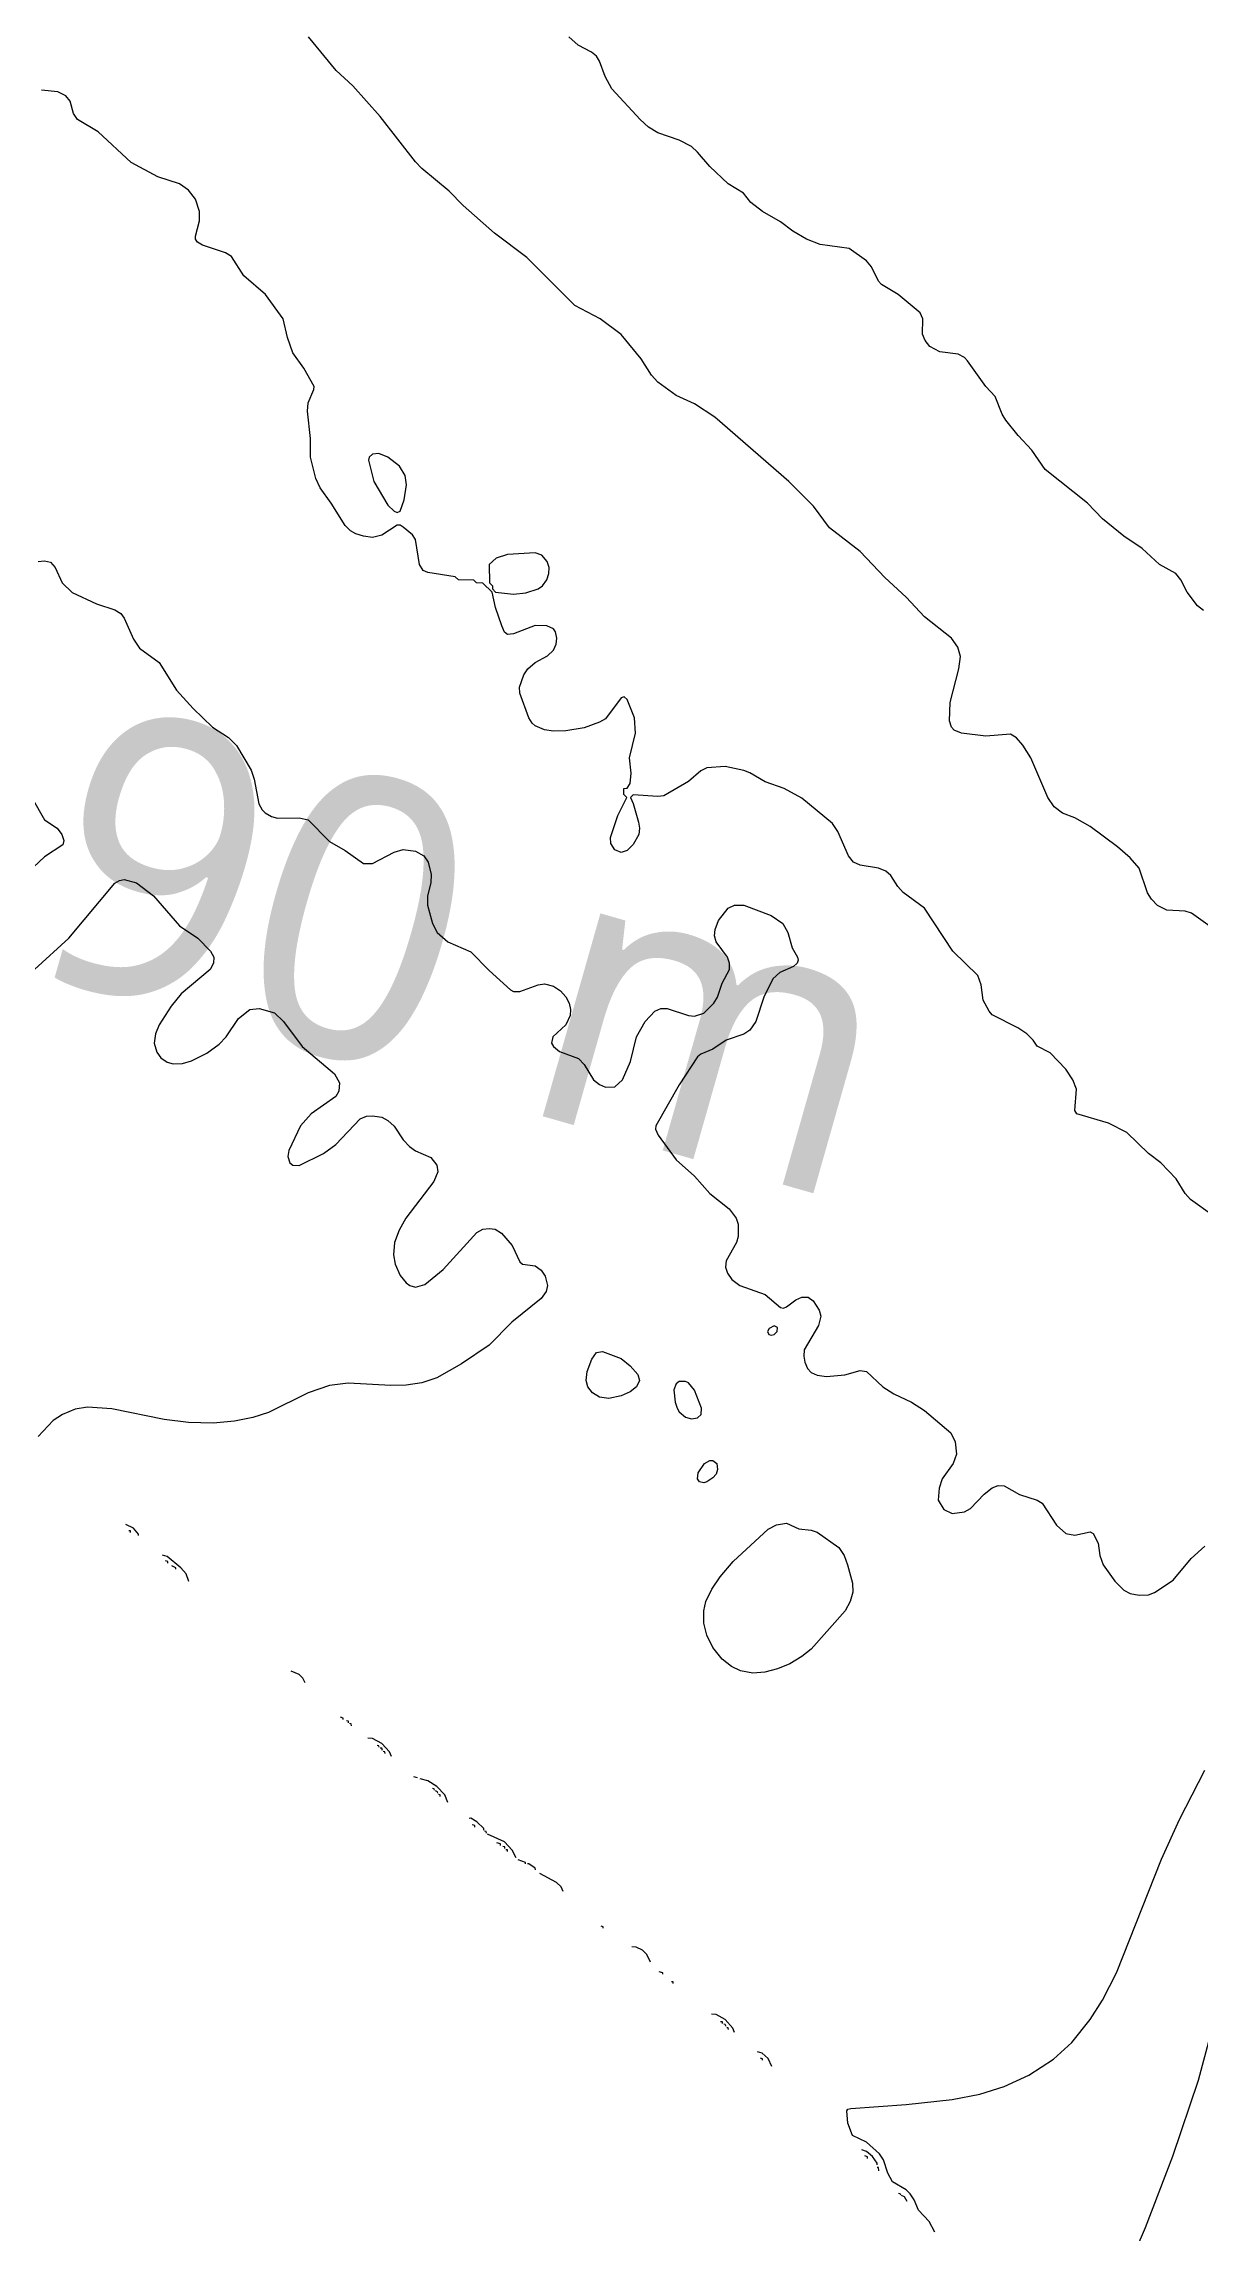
# Model space of a CAD drawing. Extents: x 474277 to 475042, y 254928 to 255625.
# Drawn here: x 474637 to 474665.9, y 254969.6 to 255024.3 of the extents above; entities that cross this region are included whole.
import ezdxf

# ---------------------------------------------------------------- set-up
doc = ezdxf.new("R2010")
doc.units = 0
doc.header["$MEASUREMENT"] = 0
doc.layers.add('BaseMapV2_DTM_export_MonNov09090547073261 — entities', color=1, linetype='CONTINUOUS')
doc.styles.get("Standard").update_dxf_attribs({"font": 'romans.shx'})

msp = doc.modelspace()

# ---------------------------------------------------------------- linework, layer by layer
at = {"layer": 'BaseMapV2_DTM_export_MonNov09090547073261 — entities', "color": 15, "linetype": 'Continuous', "true_color": 0xb7484b}
for points in [[(474666.156, 255002.205, 90), (474665.685, 255002.539, 90), (474665.532, 255002.585, 90), (474665.072, 255002.612, 90), (474664.842, 255002.732, 90), (474664.689, 255002.887, 90), (474664.585, 255003.048, 90), (474664.38, 255003.661, 90), (474664.152, 255003.92, 90), (474663.834, 255004.198, 90), (474663.155, 255004.705, 90), (474662.772, 255004.919, 90), (474662.465, 255005.036, 90), (474662.252, 255005.195, 90), (474662.093, 255005.425, 90), (474661.67, 255006.422, 90), (474661.468, 255006.74, 90), (474661.315, 255006.92, 90), (474661.161, 255007.01, 90), (474660.548, 255006.959, 90), (474659.935, 255007.04, 90), (474659.755, 255007.112, 90), (474659.687, 255007.189, 90), (474659.639, 255007.342, 90), (474659.652, 255007.802, 90), (474659.874, 255008.645, 90), (474659.911, 255008.952, 90), (474659.847, 255009.182, 90), (474659.687, 255009.412, 90), (474659.014, 255009.94, 90), (474658.554, 255010.434, 90), (474658.018, 255010.924, 90), (474657.404, 255011.579, 90), (474656.637, 255012.167, 90), (474656.236, 255012.709, 90), (474655.617, 255013.323, 90), (474653.771, 255014.933, 90), (474653.264, 255015.264, 90), (474652.804, 255015.474, 90), (474652.344, 255015.807, 90), (474652.19, 255015.985, 90), (474651.926, 255016.39, 90), (474651.424, 255016.998, 90), (474650.905, 255017.387, 90), (474650.273, 255017.72, 90), (474649.073, 255018.92, 90), (474648.259, 255019.533, 90), (474647.475, 255020.224, 90), (474647.13, 255020.583, 90), (474646.44, 255021.149, 90), (474646.286, 255021.31, 90), (474645.406, 255022.447, 90), (474644.718, 255023.214, 90), (474644.303, 255023.597, 90), (474643.609, 255024.441, 90)], [(474665.992, 255010.105, 90.25), (474665.839, 255010.218, 90.25), (474665.581, 255010.562, 90.25), (474665.421, 255010.869, 90.25), (474665.3, 255011.022, 90.25), (474664.891, 255011.252, 90.25), (474664.458, 255011.654, 90.25), (474663.998, 255011.959, 90.25), (474663.462, 255012.391, 90.25), (474663.085, 255012.786, 90.25), (474662.027, 255013.629, 90.25), (474661.698, 255014.112, 90.25), (474661.353, 255014.473, 90.25), (474661.049, 255014.856, 90.25), (474660.953, 255015.01, 90.25), (474660.778, 255015.452, 90.25), (474660.545, 255015.7, 90.25), (474660.088, 255016.341, 90.25), (474660.011, 255016.42, 90.25), (474659.858, 255016.507, 90.25), (474659.398, 255016.565, 90.25), (474659.146, 255016.696, 90.25), (474659.025, 255016.85, 90.25), (474658.966, 255017.003, 90.25), (474658.97, 255017.387, 90.25), (474658.9, 255017.54, 90.25), (474658.356, 255018, 90.25), (474657.941, 255018.244, 90.25), (474657.864, 255018.335, 90.25), (474657.684, 255018.69, 90.25), (474657.558, 255018.842, 90.25), (474657.13, 255019.15, 90.25), (474656.407, 255019.249, 90.25), (474656.065, 255019.38, 90.25), (474655.717, 255019.582, 90.25), (474655.411, 255019.814, 90.25), (474654.962, 255020.07, 90.25), (474654.666, 255020.3, 90.25), (474654.487, 255020.53, 90.25), (474654.107, 255020.762, 90.25), (474653.647, 255021.198, 90.25), (474653.34, 255021.557, 90.25), (474653.187, 255021.694, 90.25), (474652.88, 255021.859, 90.25), (474652.344, 255022.04, 90.25), (474652.114, 255022.181, 90.25), (474651.902, 255022.37, 90.25), (474651.198, 255023.137, 90.25), (474651.024, 255023.444, 90.25), (474650.887, 255023.825, 90.25), (474650.81, 255023.958, 90.25), (474650.689, 255024.057, 90.25), (474650.35, 255024.233, 90.25), (474650.116, 255024.441, 90.25)], [(474666.222, 254994.979, 89.75), (474665.66, 254995.38, 89.75), (474665.526, 254995.534, 89.75), (474665.302, 254995.903, 89.75), (474664.919, 254996.301, 89.75), (474664.61, 254996.531, 89.75), (474664.075, 254997.055, 89.75), (474663.615, 254997.29, 89.75), (474662.823, 254997.527, 89.75), (474662.771, 254997.604, 89.75), (474662.811, 254998.141, 89.75), (474662.723, 254998.371, 89.75), (474662.542, 254998.642, 89.75), (474662.158, 254999.047, 89.75), (474661.83, 254999.214, 89.75), (474661.731, 254999.368, 89.75), (474661.573, 254999.521, 89.75), (474661.342, 254999.674, 89.75), (474660.701, 254999.996, 89.75), (474660.625, 255000.087, 89.75), (474660.482, 255000.364, 89.75), (474660.432, 255000.748, 89.75), (474660.349, 255000.978, 89.75), (474659.719, 255001.591, 89.75), (474659.014, 255002.666, 89.75), (474658.478, 255003.055, 89.75), (474658.346, 255003.201, 89.75), (474658.171, 255003.483, 89.75), (474658.049, 255003.585, 89.75), (474657.864, 255003.663, 89.75), (474657.404, 255003.739, 89.75), (474657.233, 255003.815, 89.75), (474657.11, 255003.968, 89.75), (474656.842, 255004.582, 89.75), (474656.714, 255004.782, 89.75), (474655.947, 255005.413, 89.75), (474655.501, 255005.655, 89.75), (474655.027, 255005.82, 89.75), (474654.644, 255006.044, 89.75), (474654.491, 255006.1, 89.75), (474654.031, 255006.201, 89.75), (474653.57, 255006.168, 89.75), (474653.417, 255006.096, 89.75), (474653.11, 255005.83, 89.75), (474652.497, 255005.473, 89.75), (474652.344, 255005.453, 89.75), (474651.73, 255005.494, 89.75), (474651.662, 255005.425, 89.75), (474651.73, 255005.276, 89.75), (474651.859, 255004.812, 89.75), (474651.883, 255004.658, 89.75), (474651.866, 255004.505, 89.75), (474651.73, 255004.253, 89.75), (474651.577, 255004.106, 89.75), (474651.424, 255004.057, 89.75), (474651.267, 255004.122, 89.75), (474651.172, 255004.275, 89.75), (474651.164, 255004.428, 89.75), (474651.347, 255004.977, 89.75), (474651.572, 255005.425, 89.75), (474651.497, 255005.502, 89.75), (474651.496, 255005.655, 89.75), (474651.577, 255005.659, 89.75), (474651.654, 255005.775, 89.75), (474651.678, 255006.038, 89.75), (474651.639, 255006.422, 89.75), (474651.784, 255007.035, 89.75), (474651.761, 255007.419, 89.75), (474651.577, 255007.874, 89.75), (474651.5, 255007.944, 89.75), (474651.424, 255007.915, 89.75), (474651.04, 255007.396, 89.75), (474650.887, 255007.307, 89.75), (474650.503, 255007.17, 89.75), (474650.043, 255007.095, 89.75), (474649.737, 255007.086, 89.75), (474649.507, 255007.122, 89.75), (474649.277, 255007.222, 89.75), (474649.2, 255007.284, 89.75), (474649.123, 255007.418, 89.75), (474648.896, 255008.032, 89.75), (474648.886, 255008.185, 89.75), (474648.992, 255008.492, 89.75), (474649.093, 255008.645, 89.75), (474649.277, 255008.799, 89.75), (474649.583, 255008.967, 89.75), (474649.737, 255009.112, 89.75), (474649.805, 255009.259, 89.75), (474649.822, 255009.412, 89.75), (474649.788, 255009.566, 89.75), (474649.737, 255009.642, 89.75), (474649.566, 255009.719, 89.75), (474649.277, 255009.728, 89.75), (474648.74, 255009.517, 89.75), (474648.586, 255009.498, 89.75), (474648.51, 255009.562, 89.75), (474648.446, 255009.719, 89.75), (474648.286, 255010.179, 89.75), (474648.199, 255010.562, 89.75), (474647.973, 255010.788, 89.75), (474647.812, 255010.792, 89.75), (474647.743, 255010.861, 89.75), (474647.36, 255010.865, 89.75), (474647.275, 255010.946, 89.75), (474646.593, 255011.05, 89.75), (474646.474, 255011.099, 89.75), (474646.388, 255011.252, 89.75), (474646.286, 255011.876, 89.75), (474646.21, 255011.99, 89.75), (474645.98, 255012.18, 89.75), (474645.903, 255012.231, 89.75), (474645.826, 255012.237, 89.75), (474645.443, 255011.987, 89.75), (474645.213, 255011.929, 89.75), (474644.983, 255011.959, 89.75), (474644.796, 255012.019, 89.75), (474644.661, 255012.096, 89.75), (474644.523, 255012.228, 89.75), (474644.178, 255012.786, 89.75), (474643.9, 255013.169, 89.75), (474643.791, 255013.399, 89.75), (474643.658, 255013.936, 89.75), (474643.664, 255014.396, 89.75), (474643.583, 255015.086, 89.75), (474643.603, 255015.287, 89.75), (474643.745, 255015.623, 89.75), (474643.748, 255015.7, 89.75), (474643.496, 255016.16, 89.75), (474643.219, 255016.538, 89.75), (474643.089, 255016.926, 89.75), (474642.979, 255017.387, 89.75), (474642.538, 255018, 89.75), (474641.992, 255018.465, 89.75), (474641.686, 255018.951, 89.75), (474641.532, 255019.04, 89.75), (474640.957, 255019.227, 89.75), (474640.834, 255019.303, 89.75), (474640.789, 255019.38, 89.75), (474640.784, 255019.457, 89.75), (474640.884, 255019.84, 89.75), (474640.885, 255020.07, 89.75), (474640.781, 255020.377, 89.75), (474640.613, 255020.607, 89.75), (474640.382, 255020.766, 89.75), (474639.845, 255020.936, 89.75), (474639.18, 255021.297, 89.75), (474638.354, 255022.064, 89.75), (474637.838, 255022.37, 89.75), (474637.734, 255022.524, 89.75), (474637.652, 255022.831, 89.75), (474637.545, 255022.965, 89.75), (474637.346, 255023.061, 89.75), (474636.932, 255023.106, 89.75)], [(474645.826, 255012.549, 89.75), (474645.903, 255012.581, 89.75), (474646.006, 255012.863, 89.75), (474646.064, 255013.246, 89.75), (474646.027, 255013.476, 89.75), (474645.887, 255013.706, 89.75), (474645.596, 255013.931, 89.75), (474645.366, 255014.026, 89.75), (474645.213, 255014.006, 89.75), (474645.128, 255013.936, 89.75), (474645.111, 255013.859, 89.75), (474645.245, 255013.323, 89.75), (474645.596, 255012.736, 89.75), (474645.749, 255012.586, 89.75), (474645.826, 255012.549, 89.75)], [(474649.047, 255010.547, 89.75), (474649.353, 255010.642, 89.75), (474649.462, 255010.716, 89.75), (474649.572, 255010.869, 89.75), (474649.621, 255011.022, 89.75), (474649.624, 255011.176, 89.75), (474649.575, 255011.329, 89.75), (474649.448, 255011.482, 89.75), (474649.277, 255011.544, 89.75), (474648.586, 255011.505, 89.75), (474648.302, 255011.406, 89.75), (474648.131, 255011.252, 89.75), (474648.134, 255010.792, 89.75), (474648.208, 255010.716, 89.75), (474648.211, 255010.639, 89.75), (474648.288, 255010.562, 89.75), (474648.74, 255010.511, 89.75), (474649.047, 255010.547, 89.75)], [(474636.855, 255011.329, 89.75), (474637.008, 255011.342, 89.75), (474637.162, 255011.306, 89.75), (474637.274, 255011.176, 89.75), (474637.455, 255010.792, 89.75), (474637.698, 255010.552, 89.75), (474638.312, 255010.27, 89.75), (474638.772, 255010.118, 89.75), (474638.92, 255010.026, 89.75), (474639.002, 255009.907, 89.75), (474639.232, 255009.388, 89.75), (474639.385, 255009.158, 89.75), (474639.879, 255008.799, 89.75), (474640.31, 255008.109, 89.75), (474640.724, 255007.649, 89.75), (474641.209, 255007.189, 89.75), (474641.609, 255006.925, 89.75), (474641.807, 255006.729, 89.75), (474642.177, 255006.115, 89.75), (474642.254, 255005.885, 89.75), (474642.366, 255005.272, 89.75), (474642.45, 255005.118, 89.75), (474642.529, 255005.043, 89.75), (474642.682, 255004.952, 89.75), (474642.836, 255004.908, 89.75), (474643.373, 255004.918, 89.75), (474643.603, 255004.873, 89.75), (474644.139, 255004.326, 89.75), (474644.523, 255004.105, 89.75), (474644.983, 255003.782, 89.75), (474645.213, 255003.783, 89.75), (474645.749, 255004.063, 89.75), (474645.98, 255004.129, 89.75), (474646.286, 255004.088, 89.75), (474646.491, 255003.968, 89.75), (474646.602, 255003.815, 89.75), (474646.678, 255003.508, 89.75), (474646.67, 255003.299, 89.75), (474646.583, 255002.971, 89.75), (474646.584, 255002.741, 89.75), (474646.707, 255002.281, 89.75), (474646.824, 255002.051, 89.75), (474647.093, 255001.821, 89.75), (474647.666, 255001.572, 89.75), (474648.126, 255001.103, 89.75), (474648.663, 255000.62, 89.75), (474648.74, 255000.58, 89.75), (474648.893, 255000.577, 89.75), (474649.353, 255000.744, 89.75), (474649.507, 255000.772, 89.75), (474649.737, 255000.716, 89.75), (474649.91, 255000.594, 89.75), (474650.043, 255000.445, 89.75), (474650.124, 255000.288, 89.75), (474650.158, 255000.134, 89.75), (474650.149, 254999.981, 89.75), (474650.043, 254999.748, 89.75), (474649.72, 254999.444, 89.75), (474649.689, 254999.291, 89.75), (474649.737, 254999.204, 89.75), (474649.89, 254999.082, 89.75), (474650.361, 254998.908, 89.75), (474650.503, 254998.76, 89.75), (474650.74, 254998.371, 89.75), (474650.887, 254998.253, 89.75), (474651.04, 254998.187, 89.75), (474651.27, 254998.202, 89.75), (474651.459, 254998.371, 89.75), (474651.664, 254998.831, 89.75), (474651.81, 254999.444, 89.75), (474652.029, 254999.828, 89.75), (474652.267, 255000.086, 89.75), (474652.42, 255000.153, 89.75), (474652.574, 255000.157, 89.75), (474653.11, 254999.982, 89.75), (474653.264, 254999.965, 89.75), (474653.494, 255000.04, 89.75), (474653.749, 255000.288, 89.75), (474653.833, 255000.441, 89.75), (474653.954, 255000.789, 89.75), (474654.133, 255001.131, 89.75), (474654.135, 255001.285, 89.75), (474654.088, 255001.438, 89.75), (474653.807, 255001.821, 89.75), (474653.758, 255001.975, 89.75), (474653.775, 255002.128, 89.75), (474653.858, 255002.358, 89.75), (474654.101, 255002.665, 89.75), (474654.261, 255002.74, 89.75), (474654.491, 255002.736, 89.75), (474655.181, 255002.478, 89.75), (474655.474, 255002.281, 89.75), (474655.595, 255002.051, 89.75), (474655.704, 255001.668, 89.75), (474655.837, 255001.438, 89.75), (474655.853, 255001.361, 89.75), (474655.829, 255001.285, 89.75), (474655.739, 255001.208, 89.75), (474655.392, 255001.054, 89.75), (474655.224, 255000.901, 89.75), (474654.991, 255000.441, 89.75), (474654.798, 254999.828, 89.75), (474654.644, 254999.612, 89.75), (474654.491, 254999.518, 89.75), (474654.052, 254999.368, 89.75), (474653.724, 254999.136, 89.75), (474653.417, 254999.014, 89.75), (474653.34, 254998.948, 89.75), (474652.88, 254998.252, 89.75), (474652.292, 254997.221, 89.75), (474652.29, 254997.144, 89.75), (474652.357, 254996.991, 89.75), (474652.801, 254996.377, 89.75), (474653.264, 254995.964, 89.75), (474653.647, 254995.531, 89.75), (474654.132, 254995.15, 89.75), (474654.307, 254994.92, 89.75), (474654.357, 254994.767, 89.75), (474654.354, 254994.46, 89.75), (474654.311, 254994.307, 89.75), (474654.052, 254993.847, 89.75), (474654.038, 254993.694, 89.75), (474654.085, 254993.54, 89.75), (474654.197, 254993.387, 89.75), (474654.398, 254993.234, 89.75), (474655.027, 254993.008, 89.75), (474655.411, 254992.685, 89.75), (474655.487, 254992.666, 89.75), (474655.564, 254992.703, 89.75), (474655.794, 254992.872, 89.75), (474655.947, 254992.942, 89.75), (474656.101, 254992.945, 89.75), (474656.228, 254992.85, 89.75), (474656.375, 254992.62, 89.75), (474656.422, 254992.467, 89.75), (474656.363, 254992.237, 89.75), (474656.002, 254991.623, 89.75), (474655.992, 254991.47, 89.75), (474656.023, 254991.317, 89.75), (474656.089, 254991.163, 89.75), (474656.177, 254991.063, 89.75), (474656.331, 254990.989, 89.75), (474656.561, 254990.962, 89.75), (474657.021, 254991.005, 89.75), (474657.404, 254991.111, 89.75), (474657.558, 254991.086, 89.75), (474657.968, 254990.703, 89.75), (474658.248, 254990.523, 89.75), (474658.687, 254990.32, 89.75), (474659.014, 254990.109, 89.75), (474659.669, 254989.553, 89.75), (474659.78, 254989.323, 89.75), (474659.81, 254989.016, 89.75), (474659.725, 254988.786, 89.75), (474659.457, 254988.403, 89.75), (474659.377, 254988.173, 89.75), (474659.355, 254987.866, 89.75), (474659.492, 254987.636, 89.75), (474659.705, 254987.538, 89.75), (474660.011, 254987.577, 89.75), (474660.165, 254987.663, 89.75), (474660.5, 254988.02, 89.75), (474660.701, 254988.181, 89.75), (474660.855, 254988.239, 89.75), (474661.008, 254988.226, 89.75), (474661.391, 254988.008, 89.75), (474661.828, 254987.866, 89.75), (474661.957, 254987.79, 89.75), (474662.312, 254987.244, 89.75), (474662.542, 254987.037, 89.75), (474662.772, 254986.994, 89.75), (474663.155, 254987.078, 89.75), (474663.232, 254987.034, 89.75), (474663.355, 254986.793, 89.75), (474663.398, 254986.486, 89.75), (474663.478, 254986.256, 89.75), (474663.768, 254985.841, 89.75), (474663.998, 254985.618, 89.75), (474664.152, 254985.536, 89.75), (474664.382, 254985.491, 89.75), (474664.612, 254985.507, 89.75), (474664.765, 254985.562, 89.75)], [(474636.702, 255005.411, 90), (474637.008, 255004.871, 90), (474637.322, 255004.658, 90), (474637.445, 255004.505, 90), (474637.495, 255004.352, 90), (474637.468, 255004.247, 90), (474637.008, 255003.949, 90), (474636.463, 255003.431, 90)], [(474636.756, 255001.131, 90), (474637.622, 255001.915, 90), (474638.772, 255003.289, 90), (474638.881, 255003.355, 90), (474639.002, 255003.38, 90), (474639.309, 255003.296, 90), (474639.733, 255002.971, 90), (474640.382, 255002.223, 90), (474640.842, 255001.917, 90), (474641.159, 255001.591, 90), (474641.241, 255001.438, 90), (474641.239, 255001.285, 90), (474641.149, 255001.127, 90), (474640.429, 255000.518, 90), (474640.18, 255000.211, 90), (474639.879, 254999.751, 90), (474639.783, 254999.521, 90), (474639.755, 254999.291, 90), (474639.816, 254999.061, 90), (474639.922, 254998.919, 90), (474640.075, 254998.815, 90), (474640.229, 254998.772, 90), (474640.459, 254998.778, 90), (474640.689, 254998.845, 90), (474641.072, 254999.04, 90), (474641.379, 254999.264, 90), (474641.55, 254999.444, 90), (474641.864, 254999.904, 90), (474642.14, 255000.134, 90), (474642.376, 255000.157, 90), (474642.759, 255000.05, 90), (474642.989, 254999.834, 90), (474643.449, 254999.207, 90), (474644.262, 254998.524, 90), (474644.382, 254998.294, 90), (474644.369, 254998.086, 90), (474644.293, 254997.959, 90), (474643.681, 254997.527, 90), (474643.411, 254997.221, 90), (474643.121, 254996.607, 90), (474643.094, 254996.454, 90), (474643.142, 254996.296, 90), (474643.219, 254996.241, 90), (474643.373, 254996.231, 90), (474643.986, 254996.53, 90), (474644.293, 254996.76, 90), (474644.906, 254997.396, 90), (474645.059, 254997.465, 90), (474645.213, 254997.477, 90), (474645.443, 254997.44, 90), (474645.596, 254997.357, 90), (474645.749, 254997.216, 90), (474645.98, 254996.877, 90), (474646.133, 254996.706, 90), (474646.286, 254996.596, 90), (474646.67, 254996.431, 90), (474646.823, 254996.244, 90), (474646.841, 254996.071, 90), (474646.746, 254995.831, 90), (474646.047, 254994.92, 90), (474645.878, 254994.614, 90), (474645.763, 254994.307, 90), (474645.733, 254994, 90), (474645.774, 254993.77, 90), (474645.903, 254993.486, 90), (474646.056, 254993.299, 90), (474646.146, 254993.234, 90), (474646.286, 254993.19, 90), (474646.516, 254993.258, 90), (474646.976, 254993.635, 90), (474647.82, 254994.559, 90), (474647.973, 254994.639, 90), (474648.126, 254994.662, 90), (474648.28, 254994.644, 90), (474648.433, 254994.543, 90), (474648.702, 254994.23, 90), (474648.893, 254993.825, 90), (474648.957, 254993.77, 90), (474649.277, 254993.725, 90), (474649.426, 254993.617, 90), (474649.525, 254993.464, 90), (474649.583, 254993.234, 90), (474649.55, 254993.08, 90), (474649.43, 254992.907, 90), (474648.692, 254992.313, 90), (474648.126, 254991.746, 90), (474647.436, 254991.275, 90), (474646.823, 254990.928, 90), (474646.44, 254990.798, 90), (474646.056, 254990.744, 90), (474645.673, 254990.737, 90), (474644.599, 254990.793, 90), (474644.139, 254990.735, 90), (474643.603, 254990.549, 90), (474642.606, 254990.062, 90), (474642.222, 254989.936, 90), (474641.762, 254989.844, 90), (474641.226, 254989.795, 90), (474640.612, 254989.806, 90), (474639.999, 254989.885, 90), (474638.695, 254990.155, 90), (474638.082, 254990.191, 90), (474637.775, 254990.141, 90), (474637.46, 254990.013, 90), (474637.226, 254989.86, 90), (474636.855, 254989.463, 90)], [(474655.181, 254991.989, 89.75), (474655.257, 254992.007, 89.75), (474655.325, 254992.083, 89.75), (474655.334, 254992.183, 89.75), (474655.257, 254992.223, 89.75), (474655.128, 254992.16, 89.75), (474655.086, 254992.083, 89.75), (474655.124, 254992.007, 89.75), (474655.181, 254991.989, 89.75)], [(474651.431, 254990.473, 90), (474651.117, 254990.412, 90), (474650.887, 254990.443, 90), (474650.712, 254990.55, 90), (474650.597, 254990.703, 90), (474650.553, 254990.857, 90), (474650.577, 254991.087, 90), (474650.691, 254991.393, 90), (474650.81, 254991.559, 90), (474650.963, 254991.587, 90), (474651.424, 254991.408, 90), (474651.654, 254991.229, 90), (474651.846, 254991.01, 90), (474651.886, 254990.857, 90), (474651.81, 254990.703, 90), (474651.654, 254990.573, 90), (474651.431, 254990.473, 90)], [(474653.34, 254989.923, 89.75), (474653.424, 254990.013, 89.75), (474653.436, 254990.166, 89.75), (474653.264, 254990.62, 89.75), (474653.11, 254990.804, 89.75), (474653.034, 254990.836, 89.75), (474652.88, 254990.831, 89.75), (474652.801, 254990.78, 89.75), (474652.743, 254990.627, 89.75), (474652.781, 254990.32, 89.75), (474652.83, 254990.166, 89.75), (474652.88, 254990.077, 89.75), (474653.034, 254989.941, 89.75), (474653.187, 254989.899, 89.75), (474653.34, 254989.923, 89.75)], [(474653.571, 254988.326, 90), (474653.494, 254988.302, 90), (474653.389, 254988.326, 90), (474653.34, 254988.403, 90), (474653.356, 254988.556, 90), (474653.512, 254988.786, 90), (474653.647, 254988.859, 90), (474653.724, 254988.86, 90), (474653.82, 254988.786, 90), (474653.84, 254988.633, 90), (474653.8, 254988.522, 90), (474653.724, 254988.427, 90), (474653.571, 254988.326, 90)], [(474639.359, 254986.984, 89.75), (474639.359, 254987.023, 89.75), (474639.232, 254987.17, 89.75), (474639.04, 254987.259, 89.75)], [(474639.16, 254987.061, 89.5), (474639.16, 254987.099, 89.5), (474639.117, 254987.103, 89.5)], [(474655.021, 254983.572, 90), (474654.721, 254983.549, 90), (474654.414, 254983.603, 90), (474654.184, 254983.713, 90), (474653.954, 254983.896, 90), (474653.724, 254984.185, 90), (474653.573, 254984.492, 90), (474653.495, 254984.799, 90), (474653.494, 254985.106, 90), (474653.548, 254985.336, 90), (474653.695, 254985.643, 90), (474653.905, 254985.949, 90), (474654.232, 254986.333, 90), (474655.104, 254987.146, 90), (474655.308, 254987.253, 90), (474655.564, 254987.293, 90), (474655.871, 254987.149, 90), (474656.177, 254987.12, 90), (474656.331, 254987.066, 90), (474656.868, 254986.688, 90), (474657.005, 254986.486, 90), (474657.091, 254986.256, 90), (474657.208, 254985.796, 90), (474657.217, 254985.566, 90), (474657.15, 254985.336, 90), (474657.028, 254985.106, 90), (474656.177, 254984.149, 90), (474655.947, 254983.96, 90), (474655.641, 254983.779, 90), (474655.334, 254983.653, 90), (474655.021, 254983.572, 90)], [(474640.621, 254985.834, 89.75), (474640.551, 254986.026, 89.75), (474640.419, 254986.179, 89.75), (474640.075, 254986.462, 89.75), (474639.96, 254986.496, 89.75)], [(474640.097, 254986.294, 89.5), (474640.097, 254986.333, 89.5), (474640.037, 254986.349, 89.5)], [(474664.765, 254985.562, 89.75), (474665.23, 254985.873, 89.75), (474665.678, 254986.409, 89.75), (474666.023, 254986.716, 89.75)], [(474640.294, 254986.141, 89.5), (474640.294, 254986.179, 89.5), (474640.19, 254986.232, 89.5)], [(474643.525, 254983.304, 89.75), (474643.471, 254983.419, 89.75), (474643.373, 254983.515, 89.75), (474643.181, 254983.594, 89.75)], [(474644.48, 254982.384, 89.75), (474644.48, 254982.422, 89.75), (474644.408, 254982.445, 89.75)], [(474644.612, 254982.307, 89.75), (474644.607, 254982.345, 89.75), (474644.561, 254982.352, 89.75)], [(474644.689, 254982.23, 89.75), (474644.676, 254982.282, 89.75), (474644.638, 254982.287, 89.75)], [(474645.684, 254981.464, 89.75), (474645.636, 254981.579, 89.75), (474645.443, 254981.787, 89.75), (474645.213, 254981.915, 89.75), (474645.094, 254981.924, 89.75)], [(474645.375, 254981.694, 89.5), (474645.371, 254981.732, 89.5), (474645.328, 254981.736, 89.5)], [(474645.462, 254981.617, 89.5), (474645.443, 254981.67, 89.5), (474645.404, 254981.675, 89.5)], [(474645.523, 254981.54, 89.5), (474645.519, 254981.583, 89.5), (474645.481, 254981.586, 89.5)], [(474646.337, 254980.927, 89.75), (474646.248, 254980.959, 89.75)], [(474647.096, 254980.314, 89.75), (474647.015, 254980.505, 89.75), (474646.823, 254980.716, 89.75), (474646.593, 254980.853, 89.75), (474646.401, 254980.908, 89.75)], [(474659.271, 254969.579, 90), (474659.128, 254969.847, 90), (474658.861, 254970.125, 90), (474658.756, 254970.384, 90), (474658.655, 254970.537, 90), (474658.554, 254970.634, 90), (474658.209, 254970.834, 90), (474658.094, 254971.047, 90), (474657.99, 254971.381, 90), (474657.883, 254971.534, 90), (474657.558, 254971.824, 90), (474657.213, 254971.994, 90), (474657.098, 254972.298, 90), (474657.073, 254972.608, 90), (474657.098, 254972.65, 90), (474657.174, 254972.663, 90), (474658.554, 254972.765, 90), (474659.705, 254972.89, 90), (474660.395, 254973.025, 90), (474661.008, 254973.215, 90), (474661.621, 254973.497, 90), (474662.235, 254973.902, 90), (474662.695, 254974.314, 90), (474663.155, 254974.89, 90), (474663.462, 254975.374, 90), (474663.813, 254976.058, 90), (474664.935, 254978.895, 90), (474665.391, 254979.892, 90), (474666.021, 254981.119, 90)], [(474646.759, 254980.62, 89.5), (474646.754, 254980.659, 89.5), (474646.708, 254980.665, 89.5)], [(474646.844, 254980.544, 89.5), (474646.839, 254980.582, 89.5), (474646.785, 254980.604, 89.5)], [(474646.903, 254980.467, 89.5), (474646.9, 254980.509, 89.5), (474646.861, 254980.513, 89.5)], [(474647.997, 254979.623, 89.75), (474647.992, 254979.662, 89.75), (474647.82, 254979.833, 89.75), (474647.666, 254979.921, 89.75), (474647.628, 254979.917, 89.75)], [(474647.766, 254979.7, 89.5), (474647.766, 254979.739, 89.5), (474647.705, 254979.756, 89.5)], [(474648.058, 254979.547, 89.75), (474648.055, 254979.585, 89.75), (474648.011, 254979.595, 89.75)], [(474648.804, 254978.933, 89.75), (474648.706, 254979.125, 89.75), (474648.51, 254979.327, 89.75), (474648.088, 254979.522, 89.75)], [(474648.414, 254979.24, 89.5), (474648.414, 254979.278, 89.5), (474648.318, 254979.309, 89.5)], [(474648.523, 254979.163, 89.5), (474648.52, 254979.202, 89.5), (474648.471, 254979.212, 89.5)], [(474648.59, 254979.087, 89.5), (474648.586, 254979.129, 89.5), (474648.548, 254979.132, 89.5)], [(474649.034, 254978.78, 89.75), (474649.034, 254978.818, 89.75), (474648.855, 254978.881, 89.75)], [(474649.284, 254978.627, 89.75), (474649.277, 254978.671, 89.75), (474649.123, 254978.779, 89.75), (474649.085, 254978.777, 89.75)], [(474649.98, 254978.09, 89.75), (474649.927, 254978.205, 89.75), (474649.813, 254978.315, 89.75), (474649.392, 254978.539, 89.75)], [(474650.978, 254977.17, 89.75), (474650.978, 254977.208, 89.75), (474650.925, 254977.222, 89.75)], [(474652.162, 254976.326, 89.75), (474652.069, 254976.518, 89.75), (474651.96, 254976.625, 89.75), (474651.807, 254976.7, 89.75), (474651.692, 254976.707, 89.75)], [(474664.075, 254968.61, 90.25), (474664.541, 254969.694, 90.25), (474665.225, 254971.479, 90.25), (474665.863, 254973.374, 90.25), (474666.807, 254976.901, 90.25)], [(474652.471, 254976.02, 89.75), (474652.471, 254976.058, 89.75), (474652.382, 254976.079, 89.75)], [(474652.727, 254975.79, 89.75), (474652.727, 254975.829, 89.75), (474652.689, 254975.829, 89.75)], [(474654.261, 254974.563, 89.75), (474654.22, 254974.678, 89.75), (474654.031, 254974.887, 89.75), (474653.8, 254975.014, 89.75), (474653.685, 254975.023, 89.75)], [(474653.964, 254974.793, 89.5), (474653.959, 254974.831, 89.5), (474653.915, 254974.836, 89.5)], [(474654.05, 254974.716, 89.5), (474654.031, 254974.77, 89.5), (474653.992, 254974.775, 89.5)], [(474654.109, 254974.64, 89.5), (474654.107, 254974.681, 89.5), (474654.069, 254974.683, 89.5)], [(474655.191, 254973.719, 89.75), (474655.104, 254973.914, 89.75), (474654.951, 254974.048, 89.75), (474654.836, 254974.083, 89.75)], [(474654.962, 254973.873, 89.5), (474654.962, 254973.911, 89.5), (474654.912, 254973.921, 89.5)], [(474657.826, 254971.258, 89.75), (474657.832, 254971.304, 89.75), (474657.711, 254971.464, 89.75), (474657.558, 254971.589, 89.75), (474657.443, 254971.631, 89.75)], [(474657.588, 254971.419, 89.5), (474657.588, 254971.457, 89.5), (474657.519, 254971.481, 89.5)], [(474657.871, 254971.112, 89.75), (474657.864, 254971.19, 89.75), (474657.826, 254971.19, 89.75)], [(474658.418, 254970.499, 89.75), (474658.405, 254970.537, 89.75), (474658.363, 254970.54, 89.75)], [(474658.575, 254970.346, 89.75), (474658.513, 254970.461, 89.75), (474658.439, 254970.496, 89.75)]]:
    msp.add_polyline3d(points, dxfattribs=at)

# ---------------------------------------------------------------- texts
at = {"layer": 'BaseMapV2_DTM_export_MonNov09090547073261 — entities', "color": 250, "true_color": 0x323232, "insert": (474636.339, 255001.092), "char_height": 0.2, "width": 17.61571, "attachment_point": 7, "rotation": 344.1295}
msp.add_mtext('\\fOpen Sans|i0|b0;\\H7.02279;90\\~m', dxfattribs=at)

doc.saveas('drawing.dxf')
